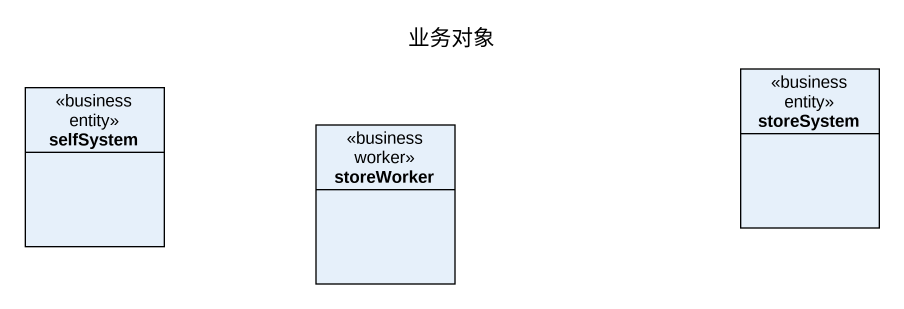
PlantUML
@startuml
title 业务对象
hide circle
hide empty members
class selfSystem <<business entity>>
class storeSystem <<business entity>>
class storeWorker <<business worker>>
@enduml
